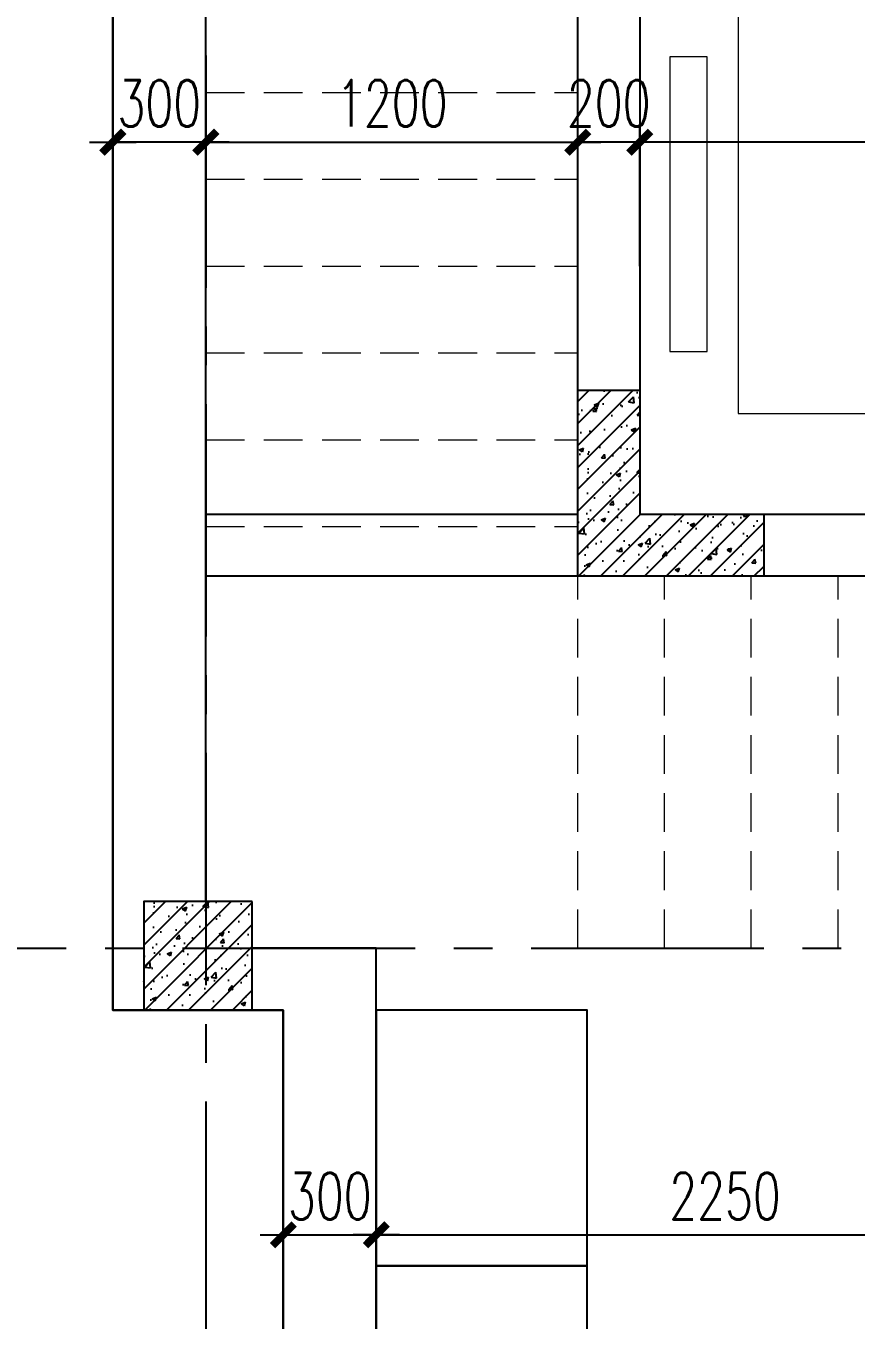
# Model space of a CAD drawing. Extents: x -395226 to -176901, y -140672 to 68263.
# Drawn here: x -387455 to -384776, y 46320 to 50495 of the extents above; entities that cross this region are included whole.
import ezdxf

# ---------------------------------------------------------------- set-up
doc = ezdxf.new("R2010")
doc.units = 0
doc.header["$LTSCALE"] = 1000
doc.header["$MEASUREMENT"] = 0
for name, pattern in [('ACAD_ISO08W100', [36, 24, -3, 6, -3]), ('HIDDEN', [0.375, 0.25, -0.125]), ('Plans$0$CENTER2', [1.125, 0.75, -0.125, 0.125, -0.125])]:
    doc.linetypes.add(name, pattern=pattern)
doc.layers.get('0').update_dxf_attribs({"linetype": 'CONTINUOUS'})
doc.layers.get('Defpoints').update_dxf_attribs({"linetype": 'CONTINUOUS'})
for name, color, linetype in [('A-COLUMN', 1, 'CONTINUOUS'), ('A-COLUMN-hatch', 252, 'CONTINUOUS'), ('A-DIM', 201, 'CONTINUOUS'), ('A-DOTE', 8, 'ACAD_ISO08W100'), ('A-KITCHEN', 40, 'CONTINUOUS'), ('A-WALL', 2, 'CONTINUOUS'), ('Plans$0$Grid', 9, 'Plans$0$CENTER2')]:
    doc.layers.add(name, color=color, linetype=linetype)
doc.layers.add('A-STAIR', color=30, linetype='CONTINUOUS', lineweight=0)
doc.styles.add('DIM_FONT', font='SIMPLEX', dxfattribs={"width": 0.7, "bigfont": 'GBCBIG'})
doc.dimstyles.new('DIM100', dxfattribs={"dimscale": 100, "dimtxt": 3, "dimasz": 0.01, "dimexe": 1, "dimexo": 1, "dimgap": 1, "dimtad": 1, "dimdec": 0, "dimzin": 0, "dimdsep": 46, "dimtxsty": 'DIM_FONT', "dimblk1": '_DIMX', "dimblk2": '_DIMX', "dimsah": 1, "dimcen": 0.01, "dimclrd": 256, "dimclre": 256, "dimclrt": 7, "dimadec": 0, "dimazin": 0, "dimtfac": 1, "dimtdec": 0, "dimtix": 1, "dimtmove": 2, "dimatfit": 3, "dimldrblk": '_DIMX', "dimfxl": 0, "dimtolj": 1, "dimtzin": 5, "dimarcsym": 0})

# ---------------------------------------------------------------- blocks, each defined once
blk = doc.blocks.new('Grid')
at = {"layer": 'Plans$0$Grid', "color": 8}
for p, q in [((-22498.22963262349, 23319.99999610754), (-22498.22963262349, -15380.00000389246)), ((-28198.22963262349, 11439.99999610754), (8601.770367376506, 11439.99999610754))]:
    blk.add_line(p, q, dxfattribs=at)
blk = doc.blocks.new('Columes_-1F')
at = {"layer": 'A-COLUMN-hatch'}
h = blk.add_hatch(dxfattribs=at)
h.set_pattern_fill('钢筋混凝土', color=256, scale=20, style=0)
h.set_pattern_definition([(45, (-12779.38219557796, 23439.99999904633), (-35.35533905932737, 35.35533905932738), []), (50, (-12779.38219557796, 23439.99999904633), (143.4520365201507, -12.55042699651902), [15, -165]), (355, (-12779.38219557796, 23439.99999904633), (-27.7502667226, 150.4384267400024), [12, -132]), (100.4514, (-12767.42785957796, 23438.95413104632), (115.7018763428043, 137.8879084121907), [12.748038, -140.2284224]), (46.18420000000001, (-12779.38219557796, 23479.99999904633), (213.4482097251289, -33.10380286580362), [22.5, -247.5]), (96.6356, (-12761.59484657796, 23477.24133764633), (186.9325411097407, 194.8235741800883), [19.1220576, -210.3426]), (351.1842, (-12779.38219557796, 23479.99999904633), (186.9323890267254, 194.8237201850649), [18, -198]), (21, (-12759.38219557796, 23469.99999904633), (119.3814104236923, -80.52377813306776), [15, -165]), (326.0000000000001, (-12759.38219557796, 23469.99999904633), (48.66306638431634, 145.0300090093706), [12, -132]), (71.4514, (-12749.43374897796, 23463.28967784633), (168.044525716298, 64.50609934199048), [12.748038, -140.2284224]), (37.50000000000001, (-12779.38219557796, 23439.99999904633), (2.431971063458134, 66.5787707662623), [0, -130.4, 0, -134, 0, -132.5]), (7.499999999999999, (-12779.38219557796, 23439.99999904633), (52.61390748842972, 78.88234237647205), [0, -76.39999999999999, 0, -127.4, 0, -50.5]), (327.5, (-12823.98219557796, 23439.99999904633), (106.7644872344818, -4.51097434687596), [0, -50, 0, -156, 0, -207]), (317.5, (-12843.98219557796, 23439.99999904633), (116.6372338684772, 20.02099646646353), [0, -65, 0, -103.6, 0, -147])])
h.paths.add_polyline_path([(-12179.38219557796, 23439.99999904633), (-12779.38219557796, 23439.99999904633), (-12779.38219557796, 24039.99999904633), (-12579.38219557796, 24039.99999904633), (-12579.38219557796, 23639.99999904633), (-12179.38219557796, 23639.99999904633)])
h = blk.add_hatch(dxfattribs=at)
h.set_pattern_fill('钢筋混凝土', color=256, scale=20, style=0)
h.set_pattern_definition([(45, (-14179.38219546026, 22040.00000007072), (-35.35533905932737, 35.35533905932738), []), (50, (-14179.38219546026, 22040.00000007072), (143.4520365201507, -12.55042699651902), [15, -165]), (355, (-14179.38219546026, 22040.00000007072), (-27.7502667226, 150.4384267400024), [12, -132]), (100.4514, (-14167.42785946026, 22038.95413207072), (115.7018763428043, 137.8879084121907), [12.748038, -140.2284224]), (46.18420000000001, (-14179.38219546026, 22080.00000007072), (213.4482097251289, -33.10380286580362), [22.5, -247.5]), (96.6356, (-14161.59484646026, 22077.24133867072), (186.9325411097407, 194.8235741800883), [19.1220576, -210.3426]), (351.1842, (-14179.38219546026, 22080.00000007072), (186.9323890267254, 194.8237201850649), [18, -198]), (21, (-14159.38219546026, 22070.00000007072), (119.3814104236923, -80.52377813306776), [15, -165]), (326.0000000000001, (-14159.38219546026, 22070.00000007072), (48.66306638431634, 145.0300090093706), [12, -132]), (71.4514, (-14149.43374886026, 22063.28967887072), (168.044525716298, 64.50609934199048), [12.748038, -140.2284224]), (37.50000000000001, (-14179.38219546026, 22040.00000007072), (2.431971063458134, 66.5787707662623), [0, -130.4, 0, -134, 0, -132.5]), (7.499999999999999, (-14179.38219546026, 22040.00000007072), (52.61390748842972, 78.88234237647205), [0, -76.39999999999999, 0, -127.4, 0, -50.5]), (327.5, (-14223.98219546026, 22040.00000007072), (106.7644872344818, -4.51097434687596), [0, -50, 0, -156, 0, -207]), (317.5, (-14243.98219546026, 22040.00000007072), (116.6372338684772, 20.02099646646353), [0, -65, 0, -103.6, 0, -147])])
h.paths.add_polyline_path([(-13829.38219546026, 22390.00000031602), (-14179.38219546026, 22390.00000007072), (-14179.38219521497, 22040.00000007072), (-13829.38219521497, 22040.00000031602)])
for points in [[(-12179.38219557796, 23439.99999904633), (-12779.38219557796, 23439.99999904633), (-12779.38219557796, 24039.99999904633), (-12579.38219557796, 24039.99999904633), (-12579.38219557796, 23639.99999904633), (-12179.38219557796, 23639.99999904633)], [(-13829.38219546026, 22390.00000031602), (-14179.38219546026, 22390.00000007072), (-14179.38219521497, 22040.00000007072), (-13829.38219521497, 22040.00000031602)]]:
    blk.add_lwpolyline(points, close=True)
blk = doc.blocks.new('_DIMX')
blk.add_line((-150, 0), (150, 0))
at = {"const_width": 50}
blk.add_lwpolyline([(-70, -70), (70, 70)], dxfattribs=at)
blk = doc.blocks.new('*D1063')
at = {"layer": 'A-DIM', "lineweight": -2}
for p, q in [((-386324.2086730355, 46994.81242462623), (-386324.2086730355, 46544.81242370047)), ((-384074.2086705118, 46994.81242597626), (-384074.2086705118, 46544.81242370047)), ((-386323.7086730355, 46594.81242370047), (-384074.7086705118, 46594.81242370047))]:
    blk.add_line(p, q, dxfattribs=at)
at = {"layer": 'Defpoints', "color": 0}
for p in [(-386324.2086730355, 47044.81242462623), (-384074.2086705118, 47044.81242597626), (-384074.2086705118, 46594.81242370047)]:
    blk.add_point(p, dxfattribs=at)
at = {"layer": 'A-DIM', "lineweight": -2, "xscale": 0.5, "yscale": 0.5, "zscale": 0.5, "rotation": 180}
blk.add_blockref('_DIMX', (-386324.2086730355, 46594.81242370047), dxfattribs=at)
at = {"layer": 'A-DIM', "lineweight": -2, "xscale": 0.5, "yscale": 0.5, "zscale": 0.5}
blk.add_blockref('_DIMX', (-384074.2086705118, 46594.81242370047), dxfattribs=at)
at = {"layer": 'A-DIM', "insert": (-385199.2086717737, 46719.81242370047), "char_height": 150, "attachment_point": 5, "style": 'DIM_FONT'}
blk.add_mtext('\\A1;2250', dxfattribs=at)
blk = doc.blocks.new('*D1064')
at = {"layer": 'A-DIM', "lineweight": -2}
for p, q in [((-386624.2086730644, 46994.81242597627), (-386624.2086730644, 46544.81242302543)), ((-386324.2086730644, 46994.81242462623), (-386324.2086730644, 46544.81242302543)), ((-386624.7086730644, 46594.81242302543), (-386625.2086730644, 46594.81242302543)), ((-386624.2086730644, 46594.81242302543), (-386324.2086730644, 46594.81242302543)), ((-386323.7086730644, 46594.81242302543), (-386323.2086730644, 46594.81242302543))]:
    blk.add_line(p, q, dxfattribs=at)
at = {"layer": 'Defpoints', "color": 0}
for p in [(-386624.2086730644, 47044.81242597627), (-386324.2086730644, 47044.81242462623), (-386324.2086730644, 46594.81242302543)]:
    blk.add_point(p, dxfattribs=at)
at = {"layer": 'A-DIM', "lineweight": -2, "xscale": 0.5, "yscale": 0.5, "zscale": 0.5}
blk.add_blockref('_DIMX', (-386624.2086730644, 46594.81242302543), dxfattribs=at)
at = {"layer": 'A-DIM', "lineweight": -2, "xscale": 0.5, "yscale": 0.5, "zscale": 0.5, "rotation": 180}
blk.add_blockref('_DIMX', (-386324.2086730644, 46594.81242302543), dxfattribs=at)
at = {"layer": 'A-DIM', "insert": (-386474.2086730644, 46719.81242302543), "char_height": 150, "attachment_point": 5, "style": 'DIM_FONT'}
blk.add_mtext('\\A1;300', dxfattribs=at)
blk = doc.blocks.new('*D1066')
at = {"layer": 'A-DIM', "lineweight": -2}
for p, q in [((-386874.2086653915, 49719.81243152309), (-386874.2086653915, 50169.81244867275)), ((-385674.2086753673, 49719.81243726069), (-385674.2086753673, 50169.81244867275)), ((-386873.7086653915, 50119.81244867275), (-385674.7086753673, 50119.81244867275))]:
    blk.add_line(p, q, dxfattribs=at)
at = {"layer": 'Defpoints', "color": 0}
for p in [(-385674.2086753673, 50119.81244867275), (-386874.2086653915, 49669.81243152309), (-385674.2086753673, 49669.81243726069)]:
    blk.add_point(p, dxfattribs=at)
at = {"layer": 'A-DIM', "lineweight": -2, "xscale": 0.5, "yscale": 0.5, "zscale": 0.5, "rotation": 180}
blk.add_blockref('_DIMX', (-386874.2086653915, 50119.81244867275), dxfattribs=at)
at = {"layer": 'A-DIM', "lineweight": -2, "xscale": 0.5, "yscale": 0.5, "zscale": 0.5}
blk.add_blockref('_DIMX', (-385674.2086753673, 50119.81244867275), dxfattribs=at)
at = {"layer": 'A-DIM', "insert": (-386274.2086703794, 50244.81244867275), "char_height": 150, "attachment_point": 5, "style": 'DIM_FONT'}
blk.add_mtext('\\A1;1200', dxfattribs=at)
blk = doc.blocks.new('*D1067')
at = {"layer": 'A-DIM', "lineweight": -2}
for p, q in [((-385674.2086789269, 49719.81243056593), (-385674.2086939901, 50169.81243511059)), ((-385474.2086450285, 49719.81243726065), (-385474.2086600916, 50169.81244180531)), ((-385674.7086923164, 50119.81243509385), (-385675.2086923164, 50119.81243507712)), ((-385474.2086584179, 50119.81244180531), (-385674.2086923164, 50119.81243511059)), ((-385473.7086584179, 50119.81244182205), (-385473.2086584179, 50119.81244183879))]:
    blk.add_line(p, q, dxfattribs=at)
at = {"layer": 'Defpoints', "color": 0}
for p in [(-385674.2086923164, 50119.81243511059), (-385674.2086772533, 49669.81243056593), (-385474.2086433548, 49669.81243726065)]:
    blk.add_point(p, dxfattribs=at)
at = {"layer": 'A-DIM', "lineweight": -2, "xscale": 0.5, "yscale": 0.5, "zscale": 0.5}
for p, rotation in [((-385674.2086923164, 50119.81243511059), 1.917897118471833e-06), ((-385474.2086584179, 50119.81244180531), 180.0000019178971)]:
    blk.add_blockref('_DIMX', p, dxfattribs=dict(at, rotation=rotation))
at = {"layer": 'A-DIM', "insert": (-385574.2086795514, 50244.81243845795), "char_height": 150, "attachment_point": 5, "rotation": 1.9178971184718327e-06, "style": 'DIM_FONT'}
blk.add_mtext('\\A1;200', dxfattribs=at)
blk = doc.blocks.new('*D1068')
at = {"layer": 'A-DIM', "lineweight": -2}
for p, q in [((-387174.208670757, 49719.81240857272), (-387174.2087051825, 50169.81241374831)), ((-386874.2086692167, 49719.81243152309), (-386874.2087036422, 50169.81243669867)), ((-387174.7087013575, 50119.81241371006), (-387175.2087013575, 50119.81241367181)), ((-386874.2086998171, 50119.81243669867), (-387174.2087013575, 50119.81241374831)), ((-386873.7086998171, 50119.81243673692), (-386873.2086998171, 50119.81243677517))]:
    blk.add_line(p, q, dxfattribs=at)
at = {"layer": 'Defpoints', "color": 0}
for p in [(-387174.2087013575, 50119.81241374831), (-387174.208666932, 49669.81240857272), (-386874.2086653916, 49669.81243152309)]:
    blk.add_point(p, dxfattribs=at)
at = {"layer": 'A-DIM', "lineweight": -2, "xscale": 0.5, "yscale": 0.5, "zscale": 0.5}
for p, rotation in [((-387174.2087013575, 50119.81241374831), 4.383196602504482e-06), ((-386874.2086998171, 50119.81243669867), 180.0000043831966)]:
    blk.add_blockref('_DIMX', p, dxfattribs=dict(at, rotation=rotation))
at = {"layer": 'A-DIM', "insert": (-387024.2087101499, 50244.81242522349), "char_height": 150, "attachment_point": 5, "rotation": 4.383196602504481e-06, "style": 'DIM_FONT'}
blk.add_mtext('\\A1;300', dxfattribs=at)
blk = doc.blocks.new('*D1069')
at = {"layer": 'A-DIM', "lineweight": -2}
for p, q in [((-385474.2086752079, 49719.81243726062), (-385474.2086737734, 50169.8124507526)), ((-383674.2086752079, 49719.81243152308), (-383674.2086737735, 50169.81244501506)), ((-383674.7086739329, 50119.81244501666), (-385473.7086739329, 50119.81245075101))]:
    blk.add_line(p, q, dxfattribs=at)
at = {"layer": 'Defpoints', "color": 0}
for p in [(-385474.2086739329, 50119.8124507526), (-385474.2086753672, 49669.81243726062), (-383674.2086753673, 49669.81243152308)]:
    blk.add_point(p, dxfattribs=at)
at = {"layer": 'A-DIM', "lineweight": -2, "xscale": 0.5, "yscale": 0.5, "zscale": 0.5}
for p, rotation in [((-385474.2086739329, 50119.8124507526), 179.9999998173686), ((-383674.2086739329, 50119.81244501506), 359.9999998173686)]:
    blk.add_blockref('_DIMX', p, dxfattribs=dict(at, rotation=rotation))
at = {"layer": 'A-DIM', "insert": (-384574.2086735344, 50244.81244788383), "char_height": 150, "attachment_point": 5, "rotation": 359.9999998173686, "style": 'DIM_FONT'}
blk.add_mtext('\\A1;1800', dxfattribs=at)

msp = doc.modelspace()

# ---------------------------------------------------------------- linework, layer by layer
at = {"layer": 'A-KITCHEN'}
for points in [[(-385643.9980794534, 46494.81242596137), (-385643.9980794385, 47319.81242597627), (-386324.2086730346, 47319.81242597627), (-386324.2086730793, 46494.81242597627)], [(-385643.9980794832, 45669.81242596137), (-385643.9980794534, 46494.81242596137), (-386324.2086730793, 46494.81242597627), (-386324.2086730644, 45669.81242597627)]]:
    msp.add_lwpolyline(points, close=True, dxfattribs=at)
at = {"layer": 'A-STAIR', "linetype": 'HIDDEN', "ltscale": 0.5}
for p, q in [((-386874.2086717456, 50279.81241849808), (-385674.2086726694, 50279.81241818515)), ((-386874.2086715369, 49999.81241849808), (-385674.2086729078, 49999.81241817025)), ((-386874.208671373, 49719.81241848318), (-385674.2086731612, 49719.81241815535)), ((-386874.2086711495, 49439.81241848318), (-385674.2086734294, 49439.81241817025)), ((-386874.2086709409, 49159.81241848318), (-385674.2086736827, 49159.81241818515)), ((-386874.2086707323, 48879.81241849808), (-385674.208674085, 48879.81241817025)), ((-385674.2086744138, 47519.81240988521), (-385674.2086741009, 48719.81241778282)), ((-385394.2086744138, 47519.8124098256), (-385394.2086741009, 48719.81241770832)), ((-385114.2086743989, 47519.8124098107), (-385114.2086741307, 48719.812417455)), ((-384834.208674384, 47519.8124098107), (-384834.2086741158, 48719.81241718677))]:
    msp.add_line(p, q, dxfattribs=at)
at = {"layer": 'A-STAIR'}
for points in [[(-383756.664364251, 50594.81241092429), (-385156.664364251, 50594.81241092429), (-385156.664364251, 49244.81241092429), (-383756.664364251, 49244.81241092429), (-383756.664364251, 50594.81241092429)], [(-385256.664364251, 50394.81241092429), (-385376.664364251, 50394.81241092429), (-385376.664364251, 49444.81241092429), (-385256.664364251, 49444.81241092429), (-385256.664364251, 50394.81241092429)]]:
    msp.add_lwpolyline(points, dxfattribs=at)
at = {"layer": 'A-WALL'}
for p, q in [((-387174.2086707571, 47319.81240928183), (-387174.208670757, 52519.81240786365)), ((-386874.2086707571, 47669.81241113478), (-386874.208670757, 52169.81240786365)), ((-385674.2086753674, 48919.81241092452), (-385674.2086753672, 51119.81241092452)), ((-385474.2086753672, 50919.81241092452), (-385474.2086753672, 48919.81241092452)), ((-386874.2086707571, 48919.81241092452), (-385674.2086708748, 48919.81241092452)), ((-385474.2086708748, 48919.81241092452), (-383674.2086757303, 48919.81241092452)), ((-383674.2086753674, 48719.81241092452), (-386874.208670757, 48719.81241092451)), ((-386724.2086707571, 47669.81241116982), (-386774.2086707571, 47669.81241113478)), ((-386724.2086706519, 47519.81240959719), (-386724.2086707571, 47669.81241116982)), ((-386324.2086730644, 47519.81240987751), (-386724.2086706519, 47519.81240959717)), ((-386324.2086730644, 42279.81240980746), (-386324.2086730644, 47519.81240987751)), ((-386624.2086730644, 47319.81240966728), (-387174.2086707571, 47319.81240928183)), ((-386624.2086730643, 41979.81240980746), (-386624.2086730644, 47319.81240966728))]:
    msp.add_line(p, q, dxfattribs=at)
at = {"layer": 'Defpoints', "color": 6}
msp.add_lwpolyline([(-370924.2086708813, 52319.81240980745), (-375324.2086708813, 52319.81240980745), (-375324.2086708925, 51169.81241647153), (-381074.2086730941, 51169.81241647153), (-381074.2086730941, 55719.81241647152), (-387074.2086733772, 55719.81241647153), (-387074.208673377, 52519.81240786365), (-387174.2086707571, 52519.81240786365), (-387174.2086671129, 47319.81240928184), (-386624.2086730644, 47319.81240966728), (-386624.2086730643, 41879.81242973357), (-386424.2086730643, 41879.81242973357), (-386424.2086730643, 41979.81240980746), (-384124.2086708813, 41979.81240980746), (-384124.2086708813, 41579.81240980745), (-383924.2086708813, 41579.81240980745), (-383924.2086708813, 41979.81240980744), (-380674.2086783822, 41979.81240980744), (-380674.2086783822, 42179.81240980745), (-380974.2086783822, 42179.81240980745), (-380974.2086730643, 44669.81242702154), (-375024.2086708812, 44669.81242702154), (-375024.2086708812, 45319.81240980744), (-370924.2086730942, 45319.81242702154)], dxfattribs=at)

# ---------------------------------------------------------------- block references
at = {"layer": 'A-COLUMN'}
msp.add_blockref('Columes_-1F', (-372894.8264752968, 25279.8124108538), dxfattribs=at)
at = {"layer": 'A-DOTE'}
msp.add_blockref('Grid', (-364375.9790404706, 36079.8124136999), dxfattribs=at)

# ---------------------------------------------------------------- dimensions: what is measured, and where the dimension line sits
at = {"layer": 'A-DIM'}
for p1, p2, distance, picture, middle in [((-386874.2086653915, 49669.81243152309), (-387174.2086669319, 49669.81240857272), -450.0000051755937, '*D1068', (-387024.2087101499, 50244.81242522349)), ((-386874.2086653915, 49669.81243152309), (-385674.2086753673, 49669.81243726069), 450.00001141205576, '*D1066', (-386274.2086703794, 50244.81244867275)), ((-385474.2086433548, 49669.81243726065), (-385674.2086772533, 49669.81243056593), -450.00000454465805, '*D1067', (-385574.2086795514, 50244.81243845795)), ((-383674.2086753673, 49669.81243152308), (-385474.2086753672, 49669.81243726062), -450.0000134919828, '*D1069', (-384574.2086735344, 50244.81244788383)), ((-386624.2086730644, 47044.81242597627), (-386324.2086730644, 47044.81242462623), -450.000001600798, '*D1064', (-386474.2086730644, 46719.81242302543)), ((-386324.2086730355, 47044.81242462623), (-384074.2086705118, 47044.81242597626), -450.0000022757959, '*D1063', (-385199.2086717737, 46719.81242370047))]:
    dim = msp.add_aligned_dim(p1=p1, p2=p2, distance=distance, dimstyle='DIM100', override={"dimscale": 50, "dimclrt": 256}, dxfattribs=at)
    dim.commit()
    dim.dimension.update_dxf_attribs({"geometry": picture, "text_midpoint": middle})

doc.saveas('drawing.dxf')
